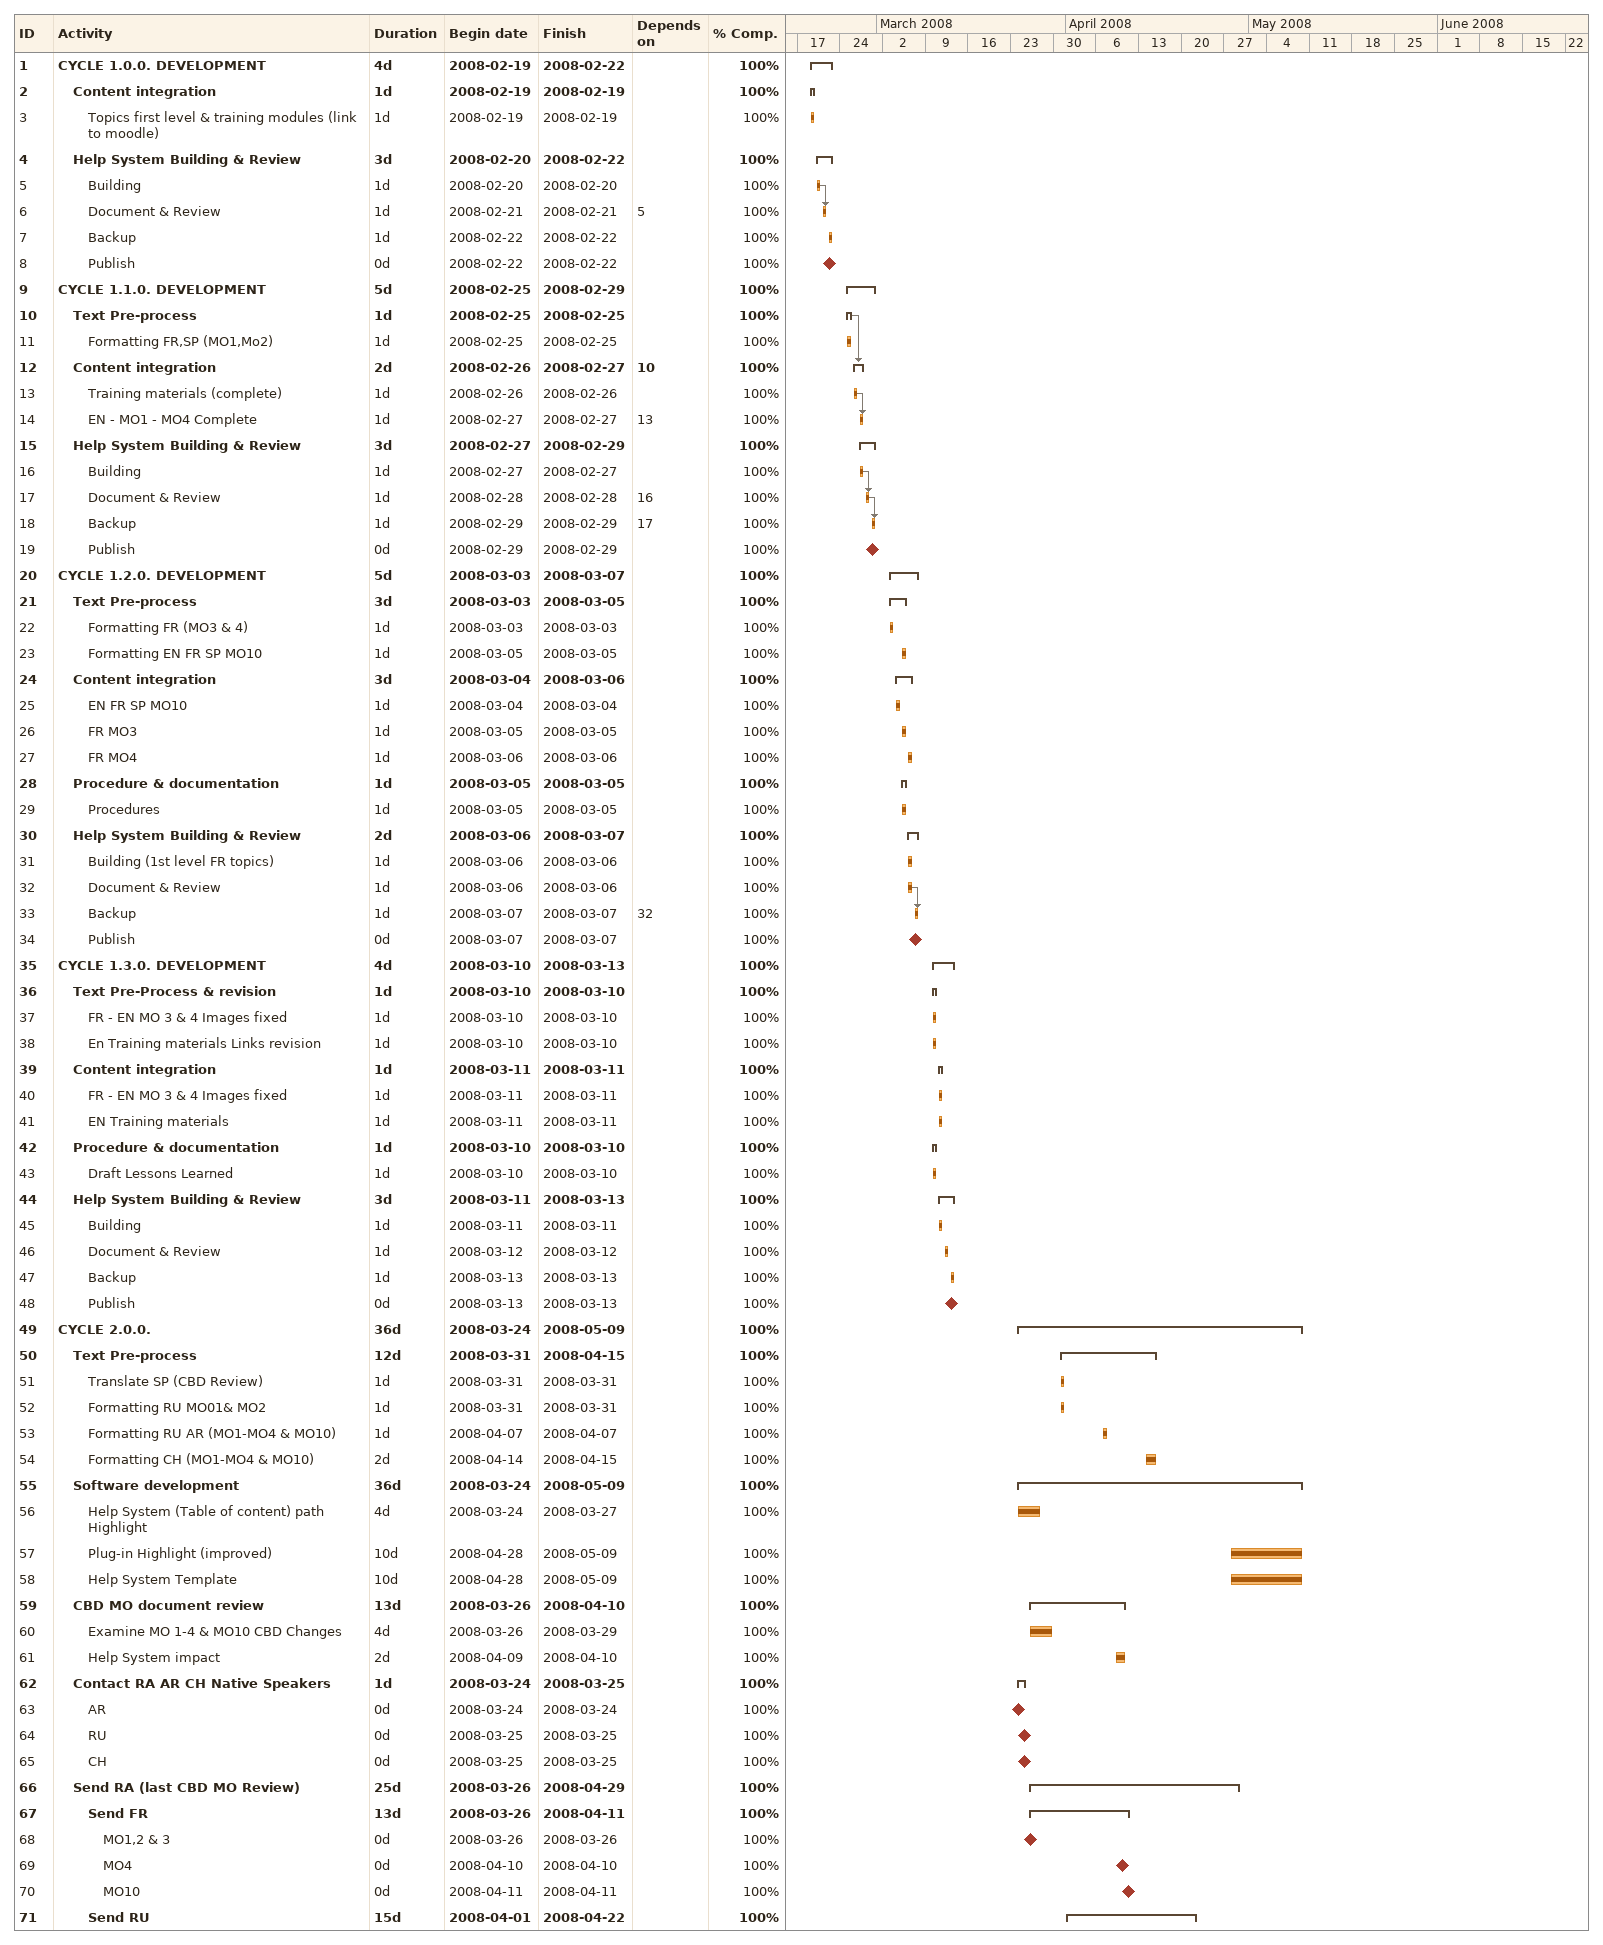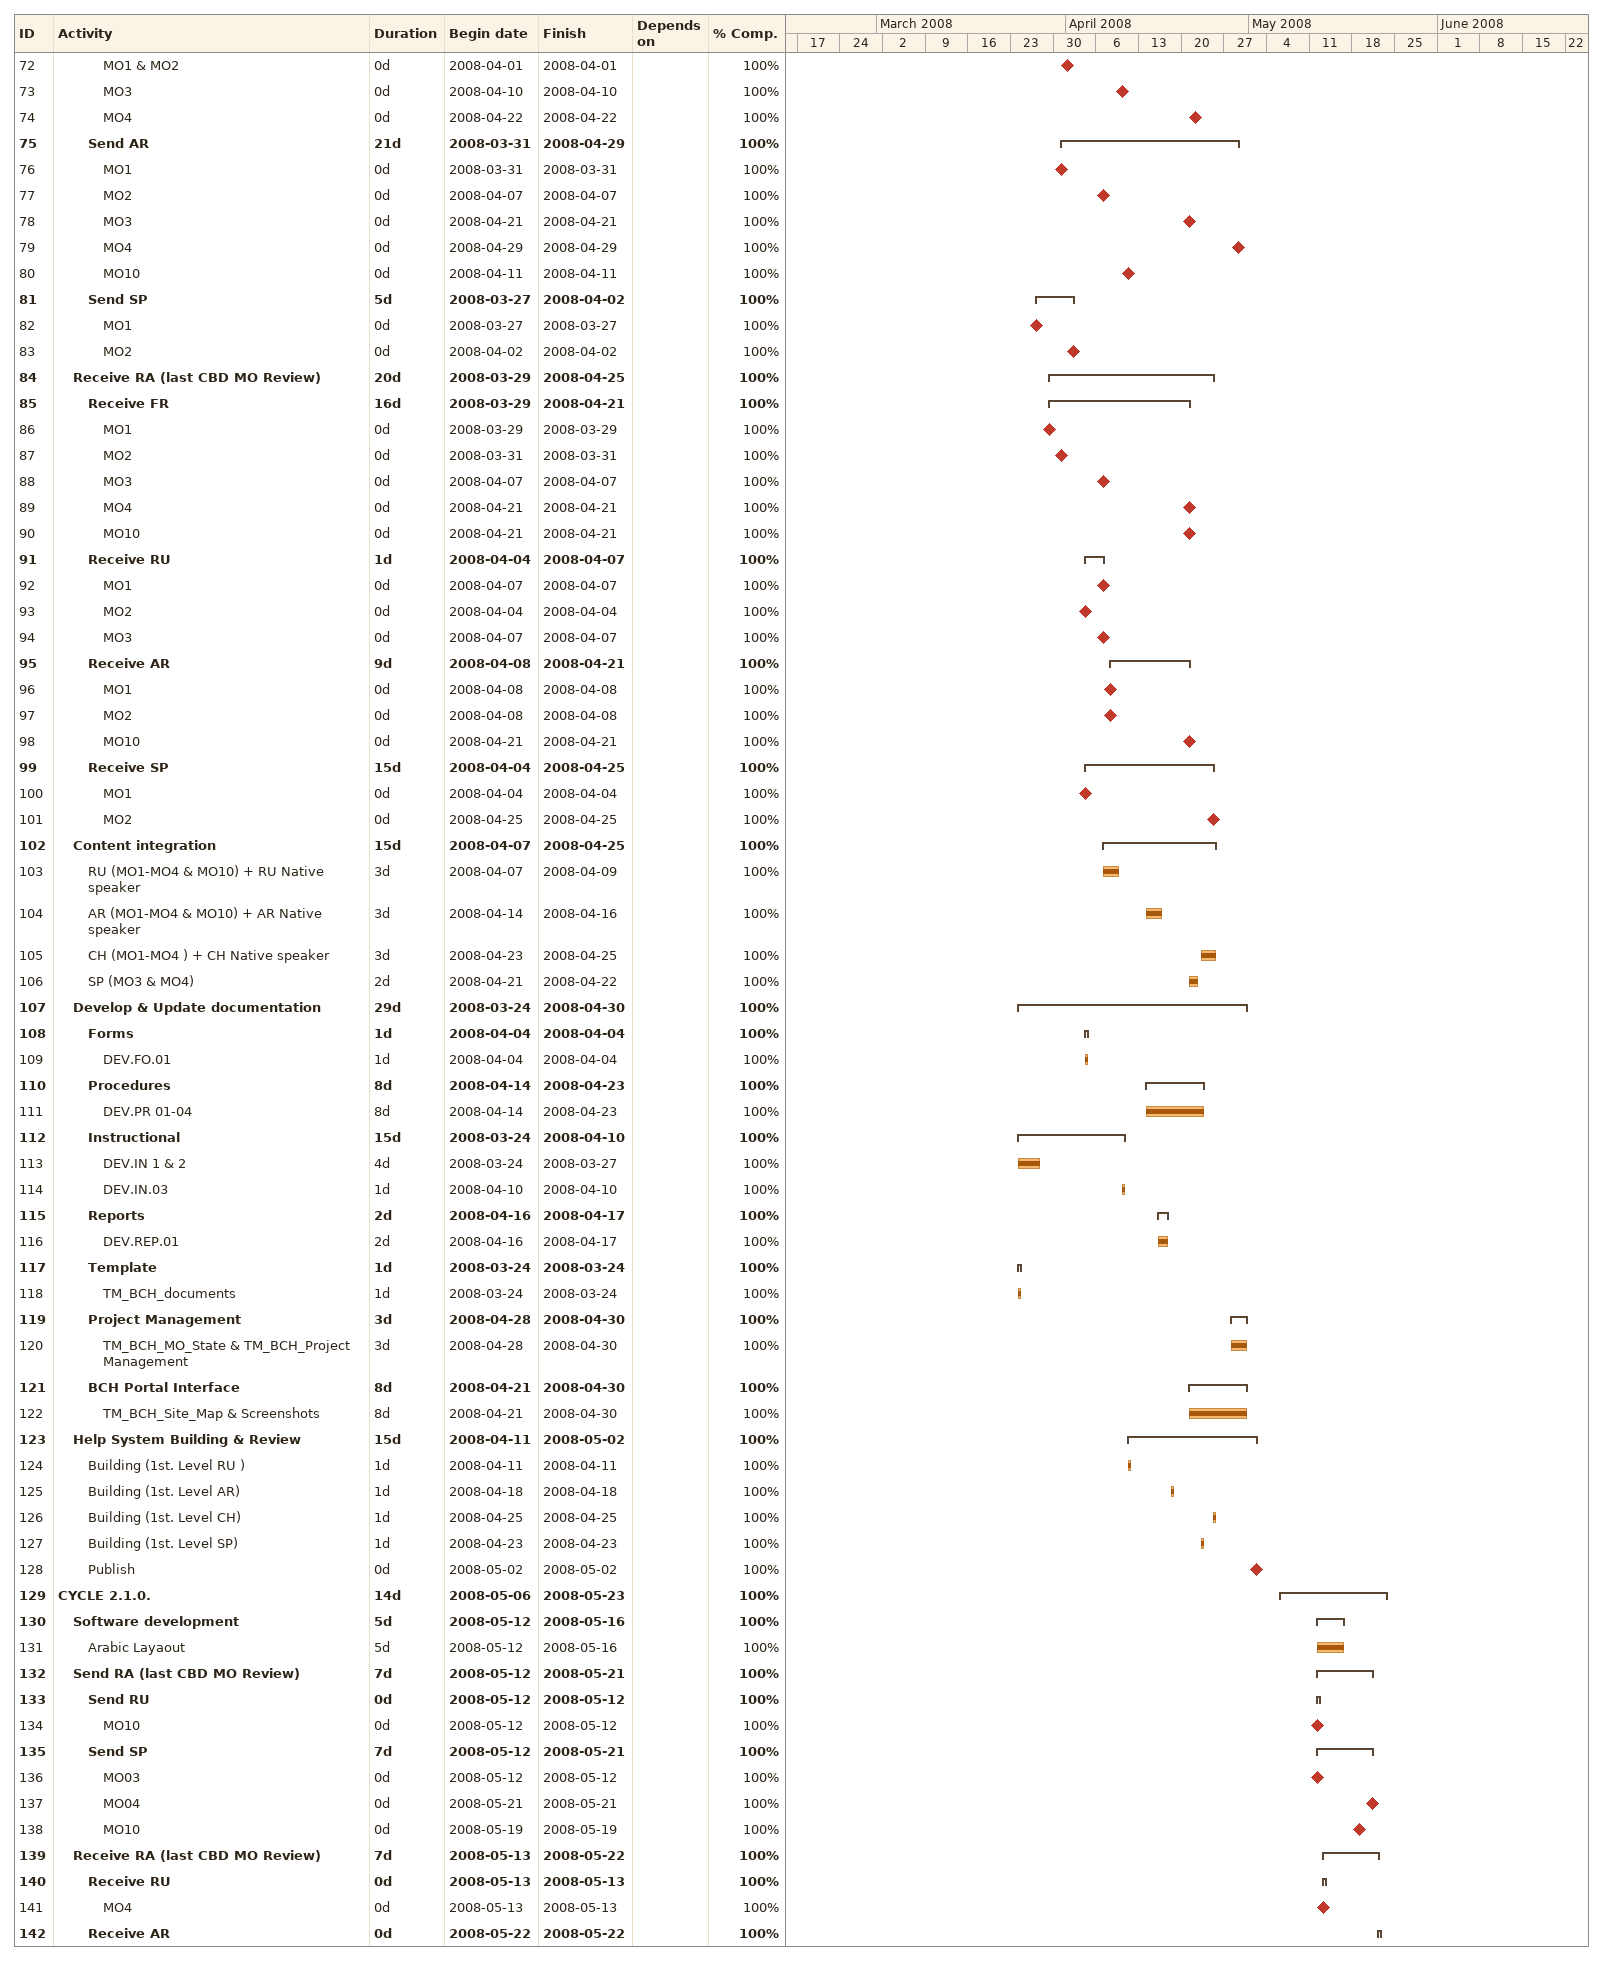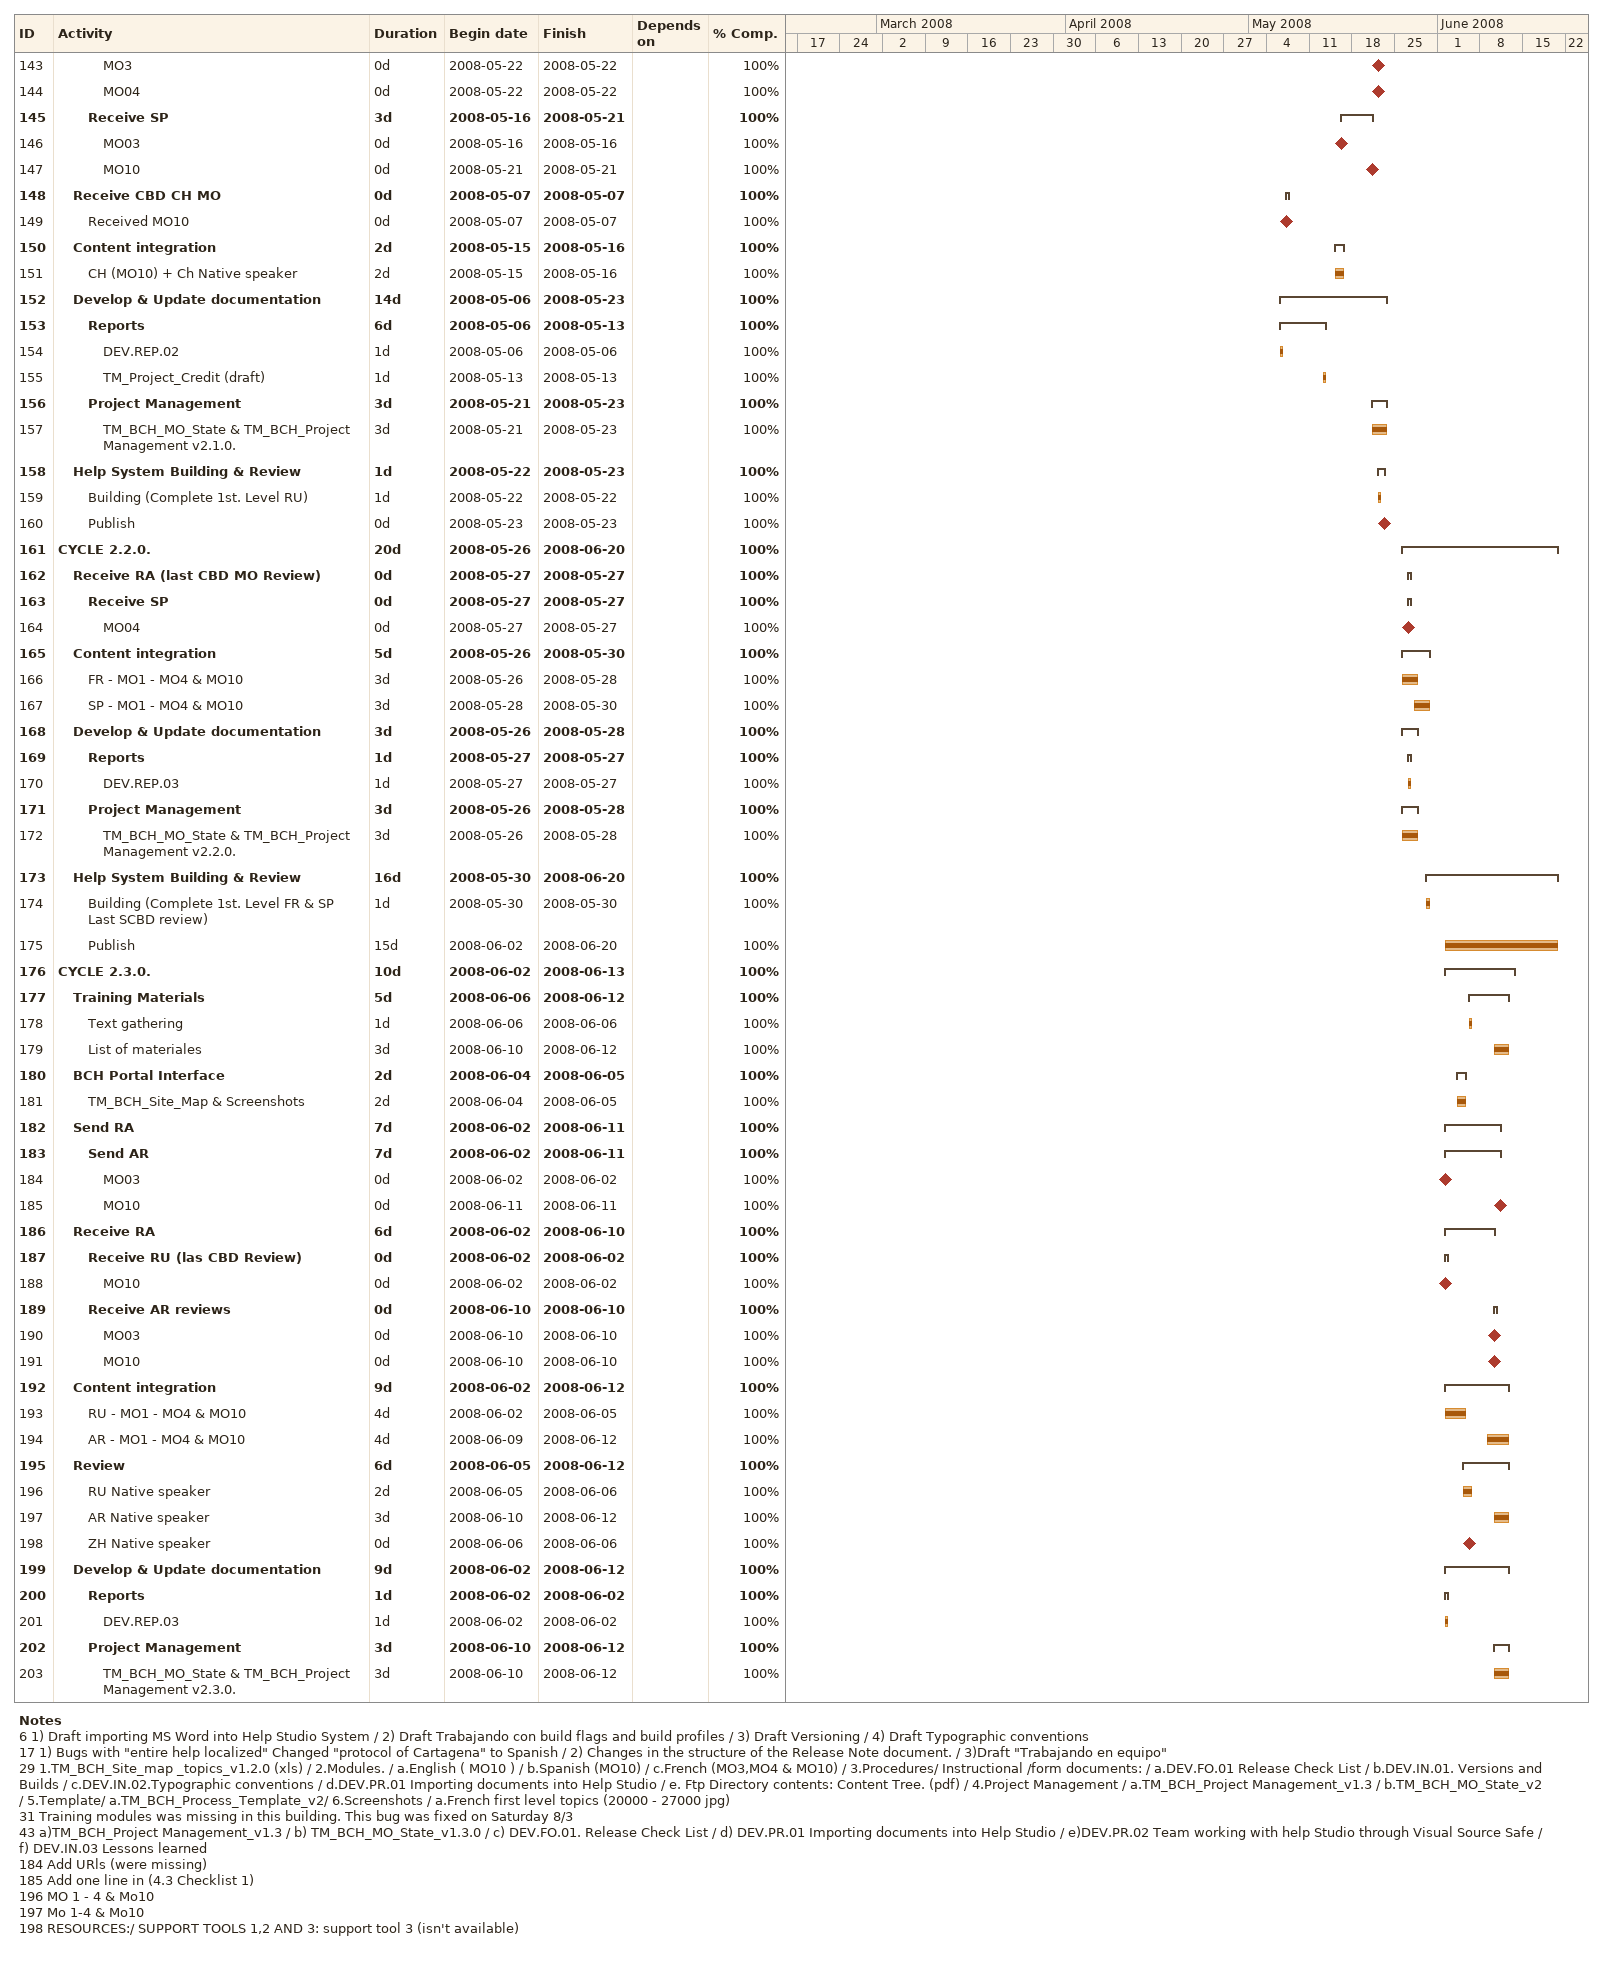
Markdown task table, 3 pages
| ID | Level | Task | Duration | Start | Finish | Predecessors | % complete |
|---|---|---|---|---|---|---|---|
| 1 | 1 | **CYCLE 1.0.0. DEVELOPMENT** | 4d | 2008-02-19 | 2008-02-22 |  | 100 |
| 2 | 2 | **Content integration** | 1d | 2008-02-19 | 2008-02-19 |  | 100 |
| 3 | 3 | Topics first level & training modules (link to moodle) | 1d | 2008-02-19 | 2008-02-19 |  | 100 |
| 4 | 2 | **Help System Building & Review** | 3d | 2008-02-20 | 2008-02-22 |  | 100 |
| 5 | 3 | Building | 1d | 2008-02-20 | 2008-02-20 |  | 100 |
| 6 | 3 | Document & Review | 1d | 2008-02-21 | 2008-02-21 | 5 | 100 |
| 7 | 3 | Backup | 1d | 2008-02-22 | 2008-02-22 |  | 100 |
| 8 | 3 | Publish | 0d | 2008-02-22 | 2008-02-22 |  | 100 |
| 9 | 1 | **CYCLE 1.1.0. DEVELOPMENT** | 5d | 2008-02-25 | 2008-02-29 |  | 100 |
| 10 | 2 | **Text Pre-process** | 1d | 2008-02-25 | 2008-02-25 |  | 100 |
| 11 | 3 | Formatting FR,SP (MO1,Mo2) | 1d | 2008-02-25 | 2008-02-25 |  | 100 |
| 12 | 2 | **Content integration** | 2d | 2008-02-26 | 2008-02-27 | 10 | 100 |
| 13 | 3 | Training materials (complete) | 1d | 2008-02-26 | 2008-02-26 |  | 100 |
| 14 | 3 | EN - MO1 - MO4 Complete | 1d | 2008-02-27 | 2008-02-27 | 13 | 100 |
| 15 | 2 | **Help System Building & Review** | 3d | 2008-02-27 | 2008-02-29 |  | 100 |
| 16 | 3 | Building | 1d | 2008-02-27 | 2008-02-27 |  | 100 |
| 17 | 3 | Document & Review | 1d | 2008-02-28 | 2008-02-28 | 16 | 100 |
| 18 | 3 | Backup | 1d | 2008-02-29 | 2008-02-29 | 17 | 100 |
| 19 | 3 | Publish | 0d | 2008-02-29 | 2008-02-29 |  | 100 |
| 20 | 1 | **CYCLE 1.2.0. DEVELOPMENT** | 5d | 2008-03-03 | 2008-03-07 |  | 100 |
| 21 | 2 | **Text Pre-process** | 3d | 2008-03-03 | 2008-03-05 |  | 100 |
| 22 | 3 | Formatting FR (MO3 & 4) | 1d | 2008-03-03 | 2008-03-03 |  | 100 |
| 23 | 3 | Formatting EN FR SP MO10 | 1d | 2008-03-05 | 2008-03-05 |  | 100 |
| 24 | 2 | **Content integration** | 3d | 2008-03-04 | 2008-03-06 |  | 100 |
| 25 | 3 | EN FR SP MO10 | 1d | 2008-03-04 | 2008-03-04 |  | 100 |
| 26 | 3 | FR MO3 | 1d | 2008-03-05 | 2008-03-05 |  | 100 |
| 27 | 3 | FR MO4 | 1d | 2008-03-06 | 2008-03-06 |  | 100 |
| 28 | 2 | **Procedure & documentation** | 1d | 2008-03-05 | 2008-03-05 |  | 100 |
| 29 | 3 | Procedures | 1d | 2008-03-05 | 2008-03-05 |  | 100 |
| 30 | 2 | **Help System Building & Review** | 2d | 2008-03-06 | 2008-03-07 |  | 100 |
| 31 | 3 | Building (1st level FR topics) | 1d | 2008-03-06 | 2008-03-06 |  | 100 |
| 32 | 3 | Document & Review | 1d | 2008-03-06 | 2008-03-06 |  | 100 |
| 33 | 3 | Backup | 1d | 2008-03-07 | 2008-03-07 | 32 | 100 |
| 34 | 3 | Publish | 0d | 2008-03-07 | 2008-03-07 |  | 100 |
| 35 | 1 | **CYCLE 1.3.0. DEVELOPMENT** | 4d | 2008-03-10 | 2008-03-13 |  | 100 |
| 36 | 2 | **Text Pre-Process & revision** | 1d | 2008-03-10 | 2008-03-10 |  | 100 |
| 37 | 3 | FR - EN MO 3 & 4 Images fixed | 1d | 2008-03-10 | 2008-03-10 |  | 100 |
| 38 | 3 | En Training materials Links revision | 1d | 2008-03-10 | 2008-03-10 |  | 100 |
| 39 | 2 | **Content integration** | 1d | 2008-03-11 | 2008-03-11 |  | 100 |
| 40 | 3 | FR - EN MO 3 & 4 Images fixed | 1d | 2008-03-11 | 2008-03-11 |  | 100 |
| 41 | 3 | EN Training materials | 1d | 2008-03-11 | 2008-03-11 |  | 100 |
| 42 | 2 | **Procedure & documentation** | 1d | 2008-03-10 | 2008-03-10 |  | 100 |
| 43 | 3 | Draft Lessons Learned | 1d | 2008-03-10 | 2008-03-10 |  | 100 |
| 44 | 2 | **Help System Building & Review** | 3d | 2008-03-11 | 2008-03-13 |  | 100 |
| 45 | 3 | Building | 1d | 2008-03-11 | 2008-03-11 |  | 100 |
| 46 | 3 | Document & Review | 1d | 2008-03-12 | 2008-03-12 |  | 100 |
| 47 | 3 | Backup | 1d | 2008-03-13 | 2008-03-13 |  | 100 |
| 48 | 3 | Publish | 0d | 2008-03-13 | 2008-03-13 |  | 100 |
| 49 | 1 | **CYCLE 2.0.0.** | 36d | 2008-03-24 | 2008-05-09 |  | 100 |
| 50 | 2 | **Text Pre-process** | 12d | 2008-03-31 | 2008-04-15 |  | 100 |
| 51 | 3 | Translate SP (CBD Review) | 1d | 2008-03-31 | 2008-03-31 |  | 100 |
| 52 | 3 | Formatting RU MO01& MO2 | 1d | 2008-03-31 | 2008-03-31 |  | 100 |
| 53 | 3 | Formatting RU AR (MO1-MO4 & MO10) | 1d | 2008-04-07 | 2008-04-07 |  | 100 |
| 54 | 3 | Formatting CH (MO1-MO4 & MO10) | 2d | 2008-04-14 | 2008-04-15 |  | 100 |
| 55 | 2 | **Software development** | 36d | 2008-03-24 | 2008-05-09 |  | 100 |
| 56 | 3 | Help System (Table of content) path Highlight | 4d | 2008-03-24 | 2008-03-27 |  | 100 |
| 57 | 3 | Plug-in Highlight (improved) | 10d | 2008-04-28 | 2008-05-09 |  | 100 |
| 58 | 3 | Help System Template | 10d | 2008-04-28 | 2008-05-09 |  | 100 |
| 59 | 2 | **CBD MO document review** | 13d | 2008-03-26 | 2008-04-10 |  | 100 |
| 60 | 3 | Examine MO 1-4 & MO10 CBD Changes | 4d | 2008-03-26 | 2008-03-29 |  | 100 |
| 61 | 3 | Help System impact | 2d | 2008-04-09 | 2008-04-10 |  | 100 |
| 62 | 2 | **Contact RA AR CH Native Speakers** | 1d | 2008-03-24 | 2008-03-25 |  | 100 |
| 63 | 3 | AR | 0d | 2008-03-24 | 2008-03-24 |  | 100 |
| 64 | 3 | RU | 0d | 2008-03-25 | 2008-03-25 |  | 100 |
| 65 | 3 | CH | 0d | 2008-03-25 | 2008-03-25 |  | 100 |
| 66 | 2 | **Send RA (last CBD MO Review)** | 25d | 2008-03-26 | 2008-04-29 |  | 100 |
| 67 | 3 | **Send FR** | 13d | 2008-03-26 | 2008-04-11 |  | 100 |
| 68 | 4 | MO1,2 & 3 | 0d | 2008-03-26 | 2008-03-26 |  | 100 |
| 69 | 4 | MO4 | 0d | 2008-04-10 | 2008-04-10 |  | 100 |
| 70 | 4 | MO10 | 0d | 2008-04-11 | 2008-04-11 |  | 100 |
| 71 | 3 | **Send RU** | 15d | 2008-04-01 | 2008-04-22 |  | 100 |
| 72 | 4 | MO1 & MO2 | 0d | 2008-04-01 | 2008-04-01 |  | 100 |
| 73 | 4 | MO3 | 0d | 2008-04-10 | 2008-04-10 |  | 100 |
| 74 | 4 | MO4 | 0d | 2008-04-22 | 2008-04-22 |  | 100 |
| 75 | 3 | **Send AR** | 21d | 2008-03-31 | 2008-04-29 |  | 100 |
| 76 | 4 | MO1 | 0d | 2008-03-31 | 2008-03-31 |  | 100 |
| 77 | 4 | MO2 | 0d | 2008-04-07 | 2008-04-07 |  | 100 |
| 78 | 4 | MO3 | 0d | 2008-04-21 | 2008-04-21 |  | 100 |
| 79 | 4 | MO4 | 0d | 2008-04-29 | 2008-04-29 |  | 100 |
| 80 | 4 | MO10 | 0d | 2008-04-11 | 2008-04-11 |  | 100 |
| 81 | 3 | **Send SP** | 5d | 2008-03-27 | 2008-04-02 |  | 100 |
| 82 | 4 | MO1 | 0d | 2008-03-27 | 2008-03-27 |  | 100 |
| 83 | 4 | MO2 | 0d | 2008-04-02 | 2008-04-02 |  | 100 |
| 84 | 2 | **Receive RA (last CBD MO Review)** | 20d | 2008-03-29 | 2008-04-25 |  | 100 |
| 85 | 3 | **Receive FR** | 16d | 2008-03-29 | 2008-04-21 |  | 100 |
| 86 | 4 | MO1 | 0d | 2008-03-29 | 2008-03-29 |  | 100 |
| 87 | 4 | MO2 | 0d | 2008-03-31 | 2008-03-31 |  | 100 |
| 88 | 4 | MO3 | 0d | 2008-04-07 | 2008-04-07 |  | 100 |
| 89 | 4 | MO4 | 0d | 2008-04-21 | 2008-04-21 |  | 100 |
| 90 | 4 | MO10 | 0d | 2008-04-21 | 2008-04-21 |  | 100 |
| 91 | 3 | **Receive RU** | 1d | 2008-04-04 | 2008-04-07 |  | 100 |
| 92 | 4 | MO1 | 0d | 2008-04-07 | 2008-04-07 |  | 100 |
| 93 | 4 | MO2 | 0d | 2008-04-04 | 2008-04-04 |  | 100 |
| 94 | 4 | MO3 | 0d | 2008-04-07 | 2008-04-07 |  | 100 |
| 95 | 3 | **Receive AR** | 9d | 2008-04-08 | 2008-04-21 |  | 100 |
| 96 | 4 | MO1 | 0d | 2008-04-08 | 2008-04-08 |  | 100 |
| 97 | 4 | MO2 | 0d | 2008-04-08 | 2008-04-08 |  | 100 |
| 98 | 4 | MO10 | 0d | 2008-04-21 | 2008-04-21 |  | 100 |
| 99 | 3 | **Receive SP** | 15d | 2008-04-04 | 2008-04-25 |  | 100 |
| 100 | 4 | MO1 | 0d | 2008-04-04 | 2008-04-04 |  | 100 |
| 101 | 4 | MO2 | 0d | 2008-04-25 | 2008-04-25 |  | 100 |
| 102 | 2 | **Content integration** | 15d | 2008-04-07 | 2008-04-25 |  | 100 |
| 103 | 3 | RU (MO1-MO4 & MO10) + RU Native speaker | 3d | 2008-04-07 | 2008-04-09 |  | 100 |
| 104 | 3 | AR (MO1-MO4 & MO10) + AR Native speaker | 3d | 2008-04-14 | 2008-04-16 |  | 100 |
| 105 | 3 | CH (MO1-MO4 ) + CH Native speaker | 3d | 2008-04-23 | 2008-04-25 |  | 100 |
| 106 | 3 | SP (MO3 & MO4) | 2d | 2008-04-21 | 2008-04-22 |  | 100 |
| 107 | 2 | **Develop & Update documentation** | 29d | 2008-03-24 | 2008-04-30 |  | 100 |
| 108 | 3 | **Forms** | 1d | 2008-04-04 | 2008-04-04 |  | 100 |
| 109 | 4 | DEV.FO.01 | 1d | 2008-04-04 | 2008-04-04 |  | 100 |
| 110 | 3 | **Procedures** | 8d | 2008-04-14 | 2008-04-23 |  | 100 |
| 111 | 4 | DEV.PR 01-04 | 8d | 2008-04-14 | 2008-04-23 |  | 100 |
| 112 | 3 | **Instructional** | 15d | 2008-03-24 | 2008-04-10 |  | 100 |
| 113 | 4 | DEV.IN 1 & 2 | 4d | 2008-03-24 | 2008-03-27 |  | 100 |
| 114 | 4 | DEV.IN.03 | 1d | 2008-04-10 | 2008-04-10 |  | 100 |
| 115 | 3 | **Reports** | 2d | 2008-04-16 | 2008-04-17 |  | 100 |
| 116 | 4 | DEV.REP.01 | 2d | 2008-04-16 | 2008-04-17 |  | 100 |
| 117 | 3 | **Template** | 1d | 2008-03-24 | 2008-03-24 |  | 100 |
| 118 | 4 | TM_BCH_documents | 1d | 2008-03-24 | 2008-03-24 |  | 100 |
| 119 | 3 | **Project Management** | 3d | 2008-04-28 | 2008-04-30 |  | 100 |
| 120 | 4 | TM_BCH_MO_State & TM_BCH_Project Management | 3d | 2008-04-28 | 2008-04-30 |  | 100 |
| 121 | 3 | **BCH Portal Interface** | 8d | 2008-04-21 | 2008-04-30 |  | 100 |
| 122 | 4 | TM_BCH_Site_Map & Screenshots | 8d | 2008-04-21 | 2008-04-30 |  | 100 |
| 123 | 2 | **Help System Building & Review** | 15d | 2008-04-11 | 2008-05-02 |  | 100 |
| 124 | 3 | Building (1st. Level RU ) | 1d | 2008-04-11 | 2008-04-11 |  | 100 |
| 125 | 3 | Building (1st. Level AR) | 1d | 2008-04-18 | 2008-04-18 |  | 100 |
| 126 | 3 | Building (1st. Level CH) | 1d | 2008-04-25 | 2008-04-25 |  | 100 |
| 127 | 3 | Building (1st. Level SP) | 1d | 2008-04-23 | 2008-04-23 |  | 100 |
| 128 | 3 | Publish | 0d | 2008-05-02 | 2008-05-02 |  | 100 |
| 129 | 1 | **CYCLE 2.1.0.** | 14d | 2008-05-06 | 2008-05-23 |  | 100 |
| 130 | 2 | **Software development** | 5d | 2008-05-12 | 2008-05-16 |  | 100 |
| 131 | 3 | Arabic Layaout | 5d | 2008-05-12 | 2008-05-16 |  | 100 |
| 132 | 2 | **Send RA (last CBD MO Review)** | 7d | 2008-05-12 | 2008-05-21 |  | 100 |
| 133 | 3 | **Send RU** | 0d | 2008-05-12 | 2008-05-12 |  | 100 |
| 134 | 4 | MO10 | 0d | 2008-05-12 | 2008-05-12 |  | 100 |
| 135 | 3 | **Send SP** | 7d | 2008-05-12 | 2008-05-21 |  | 100 |
| 136 | 4 | MO03 | 0d | 2008-05-12 | 2008-05-12 |  | 100 |
| 137 | 4 | MO04 | 0d | 2008-05-21 | 2008-05-21 |  | 100 |
| 138 | 4 | MO10 | 0d | 2008-05-19 | 2008-05-19 |  | 100 |
| 139 | 2 | **Receive RA (last CBD MO Review)** | 7d | 2008-05-13 | 2008-05-22 |  | 100 |
| 140 | 3 | **Receive RU** | 0d | 2008-05-13 | 2008-05-13 |  | 100 |
| 141 | 4 | MO4 | 0d | 2008-05-13 | 2008-05-13 |  | 100 |
| 142 | 3 | **Receive AR** | 0d | 2008-05-22 | 2008-05-22 |  | 100 |
| 143 | 4 | MO3 | 0d | 2008-05-22 | 2008-05-22 |  | 100 |
| 144 | 4 | MO04 | 0d | 2008-05-22 | 2008-05-22 |  | 100 |
| 145 | 3 | **Receive SP** | 3d | 2008-05-16 | 2008-05-21 |  | 100 |
| 146 | 4 | MO03 | 0d | 2008-05-16 | 2008-05-16 |  | 100 |
| 147 | 4 | MO10 | 0d | 2008-05-21 | 2008-05-21 |  | 100 |
| 148 | 2 | **Receive CBD CH MO** | 0d | 2008-05-07 | 2008-05-07 |  | 100 |
| 149 | 3 | Received MO10 | 0d | 2008-05-07 | 2008-05-07 |  | 100 |
| 150 | 2 | **Content integration** | 2d | 2008-05-15 | 2008-05-16 |  | 100 |
| 151 | 3 | CH (MO10) + Ch Native speaker | 2d | 2008-05-15 | 2008-05-16 |  | 100 |
| 152 | 2 | **Develop & Update documentation** | 14d | 2008-05-06 | 2008-05-23 |  | 100 |
| 153 | 3 | **Reports** | 6d | 2008-05-06 | 2008-05-13 |  | 100 |
| 154 | 4 | DEV.REP.02 | 1d | 2008-05-06 | 2008-05-06 |  | 100 |
| 155 | 4 | TM_Project_Credit (draft) | 1d | 2008-05-13 | 2008-05-13 |  | 100 |
| 156 | 3 | **Project Management** | 3d | 2008-05-21 | 2008-05-23 |  | 100 |
| 157 | 4 | TM_BCH_MO_State & TM_BCH_Project Management v2.1.0. | 3d | 2008-05-21 | 2008-05-23 |  | 100 |
| 158 | 2 | **Help System Building & Review** | 1d | 2008-05-22 | 2008-05-23 |  | 100 |
| 159 | 3 | Building (Complete 1st. Level RU) | 1d | 2008-05-22 | 2008-05-22 |  | 100 |
| 160 | 3 | Publish | 0d | 2008-05-23 | 2008-05-23 |  | 100 |
| 161 | 1 | **CYCLE 2.2.0.** | 20d | 2008-05-26 | 2008-06-20 |  | 100 |
| 162 | 2 | **Receive RA (last CBD MO Review)** | 0d | 2008-05-27 | 2008-05-27 |  | 100 |
| 163 | 3 | **Receive SP** | 0d | 2008-05-27 | 2008-05-27 |  | 100 |
| 164 | 4 | MO04 | 0d | 2008-05-27 | 2008-05-27 |  | 100 |
| 165 | 2 | **Content integration** | 5d | 2008-05-26 | 2008-05-30 |  | 100 |
| 166 | 3 | FR - MO1 - MO4 & MO10 | 3d | 2008-05-26 | 2008-05-28 |  | 100 |
| 167 | 3 | SP - MO1 - MO4 & MO10 | 3d | 2008-05-28 | 2008-05-30 |  | 100 |
| 168 | 2 | **Develop & Update documentation** | 3d | 2008-05-26 | 2008-05-28 |  | 100 |
| 169 | 3 | **Reports** | 1d | 2008-05-27 | 2008-05-27 |  | 100 |
| 170 | 4 | DEV.REP.03 | 1d | 2008-05-27 | 2008-05-27 |  | 100 |
| 171 | 3 | **Project Management** | 3d | 2008-05-26 | 2008-05-28 |  | 100 |
| 172 | 4 | TM_BCH_MO_State & TM_BCH_Project Management v2.2.0. | 3d | 2008-05-26 | 2008-05-28 |  | 100 |
| 173 | 2 | **Help System Building & Review** | 16d | 2008-05-30 | 2008-06-20 |  | 100 |
| 174 | 3 | Building (Complete 1st. Level FR & SP Last SCBD review) | 1d | 2008-05-30 | 2008-05-30 |  | 100 |
| 175 | 3 | Publish | 15d | 2008-06-02 | 2008-06-20 |  | 100 |
| 176 | 1 | **CYCLE 2.3.0.** | 10d | 2008-06-02 | 2008-06-13 |  | 100 |
| 177 | 2 | **Training Materials** | 5d | 2008-06-06 | 2008-06-12 |  | 100 |
| 178 | 3 | Text gathering | 1d | 2008-06-06 | 2008-06-06 |  | 100 |
| 179 | 3 | List of materiales | 3d | 2008-06-10 | 2008-06-12 |  | 100 |
| 180 | 2 | **BCH Portal Interface** | 2d | 2008-06-04 | 2008-06-05 |  | 100 |
| 181 | 3 | TM_BCH_Site_Map & Screenshots | 2d | 2008-06-04 | 2008-06-05 |  | 100 |
| 182 | 2 | **Send RA** | 7d | 2008-06-02 | 2008-06-11 |  | 100 |
| 183 | 3 | **Send AR** | 7d | 2008-06-02 | 2008-06-11 |  | 100 |
| 184 | 4 | MO03 | 0d | 2008-06-02 | 2008-06-02 |  | 100 |
| 185 | 4 | MO10 | 0d | 2008-06-11 | 2008-06-11 |  | 100 |
| 186 | 2 | **Receive RA** | 6d | 2008-06-02 | 2008-06-10 |  | 100 |
| 187 | 3 | **Receive RU (las CBD Review)** | 0d | 2008-06-02 | 2008-06-02 |  | 100 |
| 188 | 4 | MO10 | 0d | 2008-06-02 | 2008-06-02 |  | 100 |
| 189 | 3 | **Receive AR reviews** | 0d | 2008-06-10 | 2008-06-10 |  | 100 |
| 190 | 4 | MO03 | 0d | 2008-06-10 | 2008-06-10 |  | 100 |
| 191 | 4 | MO10 | 0d | 2008-06-10 | 2008-06-10 |  | 100 |
| 192 | 2 | **Content integration** | 9d | 2008-06-02 | 2008-06-12 |  | 100 |
| 193 | 3 | RU - MO1 - MO4 & MO10 | 4d | 2008-06-02 | 2008-06-05 |  | 100 |
| 194 | 3 | AR - MO1 - MO4 & MO10 | 4d | 2008-06-09 | 2008-06-12 |  | 100 |
| 195 | 2 | **Review** | 6d | 2008-06-05 | 2008-06-12 |  | 100 |
| 196 | 3 | RU Native speaker | 2d | 2008-06-05 | 2008-06-06 |  | 100 |
| 197 | 3 | AR Native speaker | 3d | 2008-06-10 | 2008-06-12 |  | 100 |
| 198 | 3 | ZH Native speaker | 0d | 2008-06-06 | 2008-06-06 |  | 100 |
| 199 | 2 | **Develop & Update documentation** | 9d | 2008-06-02 | 2008-06-12 |  | 100 |
| 200 | 3 | **Reports** | 1d | 2008-06-02 | 2008-06-02 |  | 100 |
| 201 | 4 | DEV.REP.03 | 1d | 2008-06-02 | 2008-06-02 |  | 100 |
| 202 | 3 | **Project Management** | 3d | 2008-06-10 | 2008-06-12 |  | 100 |
| 203 | 4 | TM_BCH_MO_State & TM_BCH_Project Management v2.3.0. | 3d | 2008-06-10 | 2008-06-12 |  | 100 |

Notes
- 6: 1) Draft importing MS Word into Help Studio System / 2) Draft Trabajando con build flags and build profiles / 3) Draft Versioning / 4) Draft Typographic conventions
- 17: 1) Bugs with "entire help localized" Changed "protocol of Cartagena" to Spanish / 2) Changes in the structure of the Release Note document. / 3)Draft "Trabajando en equipo"
- 29: 1.TM_BCH_Site_map _topics_v1.2.0 (xls) / 2.Modules. / a.English ( MO10 ) / b.Spanish (MO10) / c.French (MO3,MO4 & MO10) / 3.Procedures/ Instructional /form documents: / a.DEV.FO.01 Release Check List / b.DEV.IN.01. Versions and Builds / c.DEV.IN.02.Typographic conventions / d.DEV.PR.01 Importing documents into Help Studio / e. Ftp Directory contents: Content Tree. (pdf) / 4.Project Management / a.TM_BCH_Project Management_v1.3 / b.TM_BCH_MO_State_v2 / 5.Template/ a.TM_BCH_Process_Template_v2/ 6.Screenshots / a.French first level topics (20000 - 27000 jpg)
- 31: Training modules was missing in this building. This bug was fixed on Saturday 8/3
- 43: a)TM_BCH_Project Management_v1.3 / b) TM_BCH_MO_State_v1.3.0 / c) DEV.FO.01. Release Check List / d) DEV.PR.01 Importing documents into Help Studio / e)DEV.PR.02 Team working with help Studio through Visual Source Safe / f) DEV.IN.03 Lessons learned
- 184: Add URls (were missing)
- 185: Add one line in (4.3 Checklist 1)
- 196: MO 1 - 4 & Mo10
- 197: Mo 1-4 & Mo10
- 198: RESOURCES:/ SUPPORT TOOLS 1,2 AND 3: support tool 3 (isn't available)
